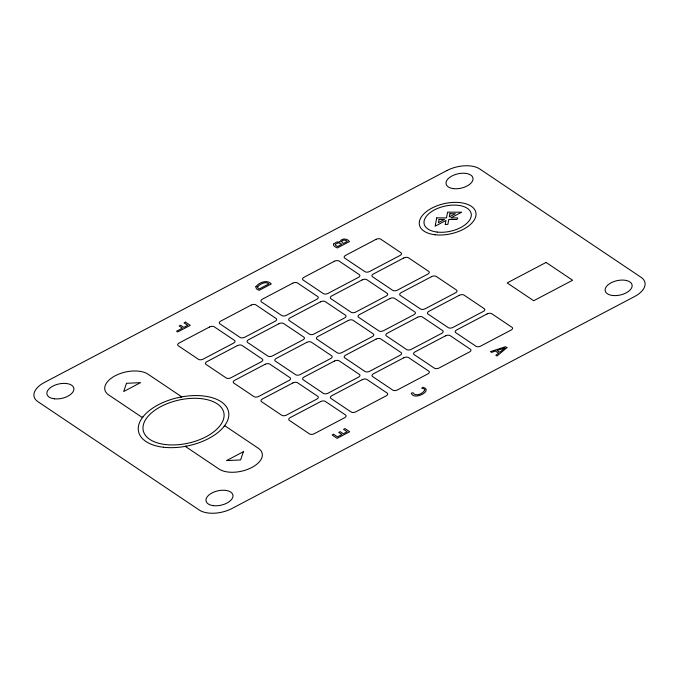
<?xml version="1.0" encoding="UTF-8"?>
<svg xmlns="http://www.w3.org/2000/svg" width="679" height="679" viewBox="0 0 679 679"><rect width="100%" height="100%" fill="white"/><g stroke="black" fill="none" stroke-linecap="round" stroke-linejoin="round"><path stroke-width="1.02" d="M142.921 416.914L142.454 417.61L108.682 394.932A24.079 12.867 -12.6 0 1 115.235 375.75A24.079 12.867 -12.6 0 1 148.047 374.205L181.819 396.884L180.606 397.079M224.146 426.319L224.613 425.623L258.385 448.31A24.079 12.867 -12.6 0 1 251.833 467.491A24.079 12.867 -12.6 0 1 219.02 469.036L185.248 446.358L186.47 446.162M424.808 389.763C423.424 393.599 415.395 397.19 412.934 392.691L411.253 393.226C414.088 401.196 434.034 390.06 422.771 387.242L421.718 388.184L424.163 388.906L424.808 389.763M341.562 241.512L343.285 243.489L347.241 241.41C345.806 239.831 342.768 239.577 341.562 241.512M335.375 244.355L335.63 245.357L337.421 246.579L341.902 244.219L338.346 242.751L335.375 244.355M255.856 286.793L256.416 288.813L259.115 290.357L271.286 283.949C267.102 279.222 258.988 282.422 255.856 286.793M436.741 217.866L435.137 226.175L445.984 220.463L445.186 224.571L447.877 224.316L448.811 219.478L457.001 219.512L457.756 217.951L450.805 217.925L461.652 212.213L447.588 212.154L446.476 217.908L436.741 217.866M439.075 219.436L438.456 222.627L444.482 219.453L439.075 219.436M449.922 213.724L449.303 216.915L455.329 213.749L449.922 213.724M257.714 286.682L257.638 287.675L259.2 288.982L268.977 283.83C265.472 281.064 260.303 283.881 257.714 286.682M126.489 383.304L123.68 391.528L140.553 382.642L126.489 383.304M243.388 451.713L240.578 459.929L226.514 460.591L243.388 451.713M333.61 244.016C332.905 246.154 335.816 247.215 337.353 247.945L349.532 241.537C347.385 238.499 341.851 237.837 340.035 241.469L340.094 242.004L336.665 242.004L333.61 244.016M506.95 347.64L496.994 356L495.857 355.236L498.658 353.173L495.432 351.009L491.638 352.409L490.467 351.612L505.575 346.714L506.95 347.64M504.845 347.971L499.778 352.274L497.07 350.457L504.845 347.971M446.952 170.531L44.432 382.464A24.079 12.867 -12.6 0 0 37.88 401.645L199.227 510.014A24.079 12.867 -12.6 0 0 232.048 508.469L634.568 296.536A24.079 12.867 -12.6 0 0 641.12 277.355L479.773 168.986A24.079 12.867 -12.6 0 0 446.952 170.531M185.486 322.16L184.068 322.907L187.71 325.351L183.788 327.414L180.58 325.258L179.18 325.996L182.388 328.152L176.565 331.225L177.677 331.963L190.239 325.351L185.486 322.16M209.531 327.006L179.163 342.997A3.437 1.842 -12.6 0 0 178.229 345.738L198.489 359.344A3.437 1.842 -12.6 0 0 203.174 359.123L233.542 343.133A3.437 1.842 -12.6 0 0 234.484 340.391L214.216 326.786A3.437 1.842 -12.6 0 0 209.531 327.006M251.145 305.092L220.777 321.082A3.437 1.842 -12.6 0 0 219.843 323.824L240.103 337.438A3.437 1.842 -12.6 0 0 244.796 337.217L275.165 321.226A3.437 1.842 -12.6 0 0 276.098 318.485L255.839 304.871A3.437 1.842 -12.6 0 0 251.145 305.092M292.768 283.177L262.4 299.167A3.437 1.842 -12.6 0 0 261.457 301.909L281.726 315.523A3.437 1.842 -12.6 0 0 286.411 315.302L316.779 299.312A3.437 1.842 -12.6 0 0 317.721 296.57L297.453 282.956A3.437 1.842 -12.6 0 0 292.768 283.177M334.382 261.271L304.014 277.261A3.437 1.842 -12.6 0 0 303.08 280.003L323.34 293.608A3.437 1.842 -12.6 0 0 328.033 293.387L358.402 277.397A3.437 1.842 -12.6 0 0 359.335 274.656L339.076 261.05A3.437 1.842 -12.6 0 0 334.382 261.271M376.005 239.356L345.636 255.346A3.437 1.842 -12.6 0 0 344.694 258.088L364.962 271.693A3.437 1.842 -12.6 0 0 369.648 271.473L400.016 255.482A3.437 1.842 -12.6 0 0 400.95 252.741L380.69 239.135A3.437 1.842 -12.6 0 0 376.005 239.356M237.302 345.653L206.925 361.644A3.437 1.842 -12.6 0 0 205.992 364.385L226.251 377.999A3.437 1.842 -12.6 0 0 230.945 377.779L261.313 361.788A3.437 1.842 -12.6 0 0 262.247 359.047L241.987 345.433A3.437 1.842 -12.6 0 0 237.302 345.653M278.916 323.739L248.548 339.729A3.437 1.842 -12.6 0 0 247.614 342.471L267.874 356.085A3.437 1.842 -12.6 0 0 272.559 355.864L302.927 339.873A3.437 1.842 -12.6 0 0 303.869 337.132L283.601 323.518A3.437 1.842 -12.6 0 0 278.916 323.739M320.53 301.832L290.162 317.823A3.437 1.842 -12.6 0 0 289.229 320.564L309.488 334.17A3.437 1.842 -12.6 0 0 314.182 333.949L344.55 317.959A3.437 1.842 -12.6 0 0 345.484 315.217L325.224 301.612A3.437 1.842 -12.6 0 0 320.53 301.832M362.153 279.918L331.785 295.908A3.437 1.842 -12.6 0 0 330.843 298.65L351.111 312.255A3.437 1.842 -12.6 0 0 355.796 312.034L386.164 296.044A3.437 1.842 -12.6 0 0 387.106 293.303L366.838 279.697A3.437 1.842 -12.6 0 0 362.153 279.918M403.767 258.003L373.399 273.993A3.437 1.842 -12.6 0 0 372.465 276.735L392.725 290.34A3.437 1.842 -12.6 0 0 397.419 290.12L427.787 274.129A3.437 1.842 -12.6 0 0 428.721 271.396L408.461 257.782A3.437 1.842 -12.6 0 0 403.767 258.003M265.065 364.309L234.696 380.299A3.437 1.842 -12.6 0 0 233.763 383.032L254.022 396.646A3.437 1.842 -12.6 0 0 258.707 396.426L289.084 380.435A3.437 1.842 -12.6 0 0 290.018 377.694L269.75 364.088A3.437 1.842 -12.6 0 0 265.065 364.309M306.687 342.394L276.311 358.385A3.437 1.842 -12.6 0 0 275.377 361.126L295.637 374.732A3.437 1.842 -12.6 0 0 300.33 374.511L330.698 358.52A3.437 1.842 -12.6 0 0 331.632 355.779L311.372 342.174A3.437 1.842 -12.6 0 0 306.687 342.394M348.302 320.48L317.933 336.47A3.437 1.842 -12.6 0 0 317 339.211L337.259 352.817A3.437 1.842 -12.6 0 0 341.944 352.596L372.313 336.606A3.437 1.842 -12.6 0 0 373.255 333.864L352.987 320.259A3.437 1.842 -12.6 0 0 348.302 320.48M389.916 298.565L359.547 314.555A3.437 1.842 -12.6 0 0 358.614 317.297L378.874 330.902A3.437 1.842 -12.6 0 0 383.567 330.681L413.935 314.691A3.437 1.842 -12.6 0 0 414.869 311.958L394.609 298.344A3.437 1.842 -12.6 0 0 389.916 298.565M431.538 276.65L401.17 292.641A3.437 1.842 -12.6 0 0 400.228 295.382L420.496 308.996A3.437 1.842 -12.6 0 0 425.181 308.775L455.55 292.785A3.437 1.842 -12.6 0 0 456.492 290.043L436.224 276.429A3.437 1.842 -12.6 0 0 431.538 276.65M292.836 382.956L262.459 398.946A3.437 1.842 -12.6 0 0 261.525 401.688L281.793 415.293A3.437 1.842 -12.6 0 0 286.479 415.073L316.847 399.082A3.437 1.842 -12.6 0 0 317.78 396.341L297.521 382.735A3.437 1.842 -12.6 0 0 292.836 382.956M334.45 361.041L304.082 377.032A3.437 1.842 -12.6 0 0 303.148 379.773L323.408 393.379A3.437 1.842 -12.6 0 0 328.093 393.158L358.47 377.168A3.437 1.842 -12.6 0 0 359.403 374.426L339.135 360.821A3.437 1.842 -12.6 0 0 334.45 361.041M376.073 339.127L345.696 355.117A3.437 1.842 -12.6 0 0 344.762 357.858L365.022 371.472A3.437 1.842 -12.6 0 0 369.716 371.252L400.084 355.261A3.437 1.842 -12.6 0 0 401.017 352.52L380.758 338.906A3.437 1.842 -12.6 0 0 376.073 339.127M417.687 317.212L387.319 333.202A3.437 1.842 -12.6 0 0 386.385 335.944L406.645 349.558A3.437 1.842 -12.6 0 0 411.33 349.337L441.698 333.347A3.437 1.842 -12.6 0 0 442.64 330.605L422.372 316.991A3.437 1.842 -12.6 0 0 417.687 317.212M459.301 295.306L428.933 311.296A3.437 1.842 -12.6 0 0 427.999 314.038L448.259 327.643A3.437 1.842 -12.6 0 0 452.952 327.422L483.321 311.432A3.437 1.842 -12.6 0 0 484.254 308.69L463.995 295.085A3.437 1.842 -12.6 0 0 459.301 295.306M546.086 262.433L507.171 282.922L533.694 300.738L572.618 280.249L546.086 262.433M320.598 401.603L290.23 417.593A3.437 1.842 -12.6 0 0 289.296 420.335L309.556 433.94A3.437 1.842 -12.6 0 0 314.25 433.72L344.618 417.729A3.437 1.842 -12.6 0 0 345.552 414.988L325.292 401.382A3.437 1.842 -12.6 0 0 320.598 401.603M362.221 379.688L331.853 395.679A3.437 1.842 -12.6 0 0 330.911 398.42L351.179 412.034A3.437 1.842 -12.6 0 0 355.864 411.813L386.232 395.823A3.437 1.842 -12.6 0 0 387.166 393.082L366.906 379.468A3.437 1.842 -12.6 0 0 362.221 379.688M403.835 357.774L373.467 373.764A3.437 1.842 -12.6 0 0 372.533 376.506L392.793 390.119A3.437 1.842 -12.6 0 0 397.478 389.899L427.855 373.908A3.437 1.842 -12.6 0 0 428.788 371.167L408.529 357.553A3.437 1.842 -12.6 0 0 403.835 357.774M445.458 335.867L415.081 351.858A3.437 1.842 -12.6 0 0 414.148 354.599L434.407 368.205A3.437 1.842 -12.6 0 0 439.101 367.984L469.469 351.994A3.437 1.842 -12.6 0 0 470.403 349.252L450.143 335.647A3.437 1.842 -12.6 0 0 445.458 335.867M487.072 313.953L456.704 329.943A3.437 1.842 -12.6 0 0 455.77 332.685L476.03 346.29A3.437 1.842 -12.6 0 0 480.715 346.069L511.083 330.079A3.437 1.842 -12.6 0 0 512.025 327.337L491.757 313.732A3.437 1.842 -12.6 0 0 487.072 313.953M333.542 434.246L332.124 434.993L337.115 438.354L349.677 431.734L344.983 428.585L343.557 429.332L347.147 431.742L343.294 433.771L340.154 431.657L338.728 432.404L341.868 434.518L337.429 436.86L333.542 434.246M54.388 398.802A13.758 7.35 -12.6 0 0 73.867 388.541A13.758 7.35 -12.6 0 0 52.869 386.113A13.758 7.35 -12.6 0 0 54.388 398.802M213.486 505.66A13.758 7.35 -12.6 0 0 232.973 495.398A13.758 7.35 -12.6 0 0 211.975 492.971A13.758 7.35 -12.6 0 0 213.486 505.66M612.636 295.492A13.758 7.35 -12.6 0 0 632.115 285.239A13.758 7.35 -12.6 0 0 611.117 282.803A13.758 7.35 -12.6 0 0 612.636 295.492M453.538 188.643A13.758 7.35 -12.6 0 0 473.017 178.382A13.758 7.35 -12.6 0 0 452.019 175.954A13.758 7.35 -12.6 0 0 453.538 188.643M163.469 447.24A46.087 24.631 -12.6 0 0 228.738 412.883A46.087 24.631 -12.6 0 0 158.394 404.735A46.087 24.631 -12.6 0 0 163.469 447.24M165.566 444.567A41.275 22.051 -12.6 0 0 224.019 413.791A41.275 22.051 -12.6 0 0 161.025 406.5A41.275 22.051 -12.6 0 0 165.566 444.567M437.166 232.074A24.079 12.867 -12.6 0 0 471.26 214.123A24.079 12.867 -12.6 0 0 434.509 209.87A24.079 12.867 -12.6 0 0 437.166 232.074M435.069 234.756A28.891 15.439 -12.6 0 0 475.979 213.214A28.891 15.439 -12.6 0 0 431.886 208.105A28.891 15.439 -12.6 0 0 435.069 234.756"/></g></svg>
